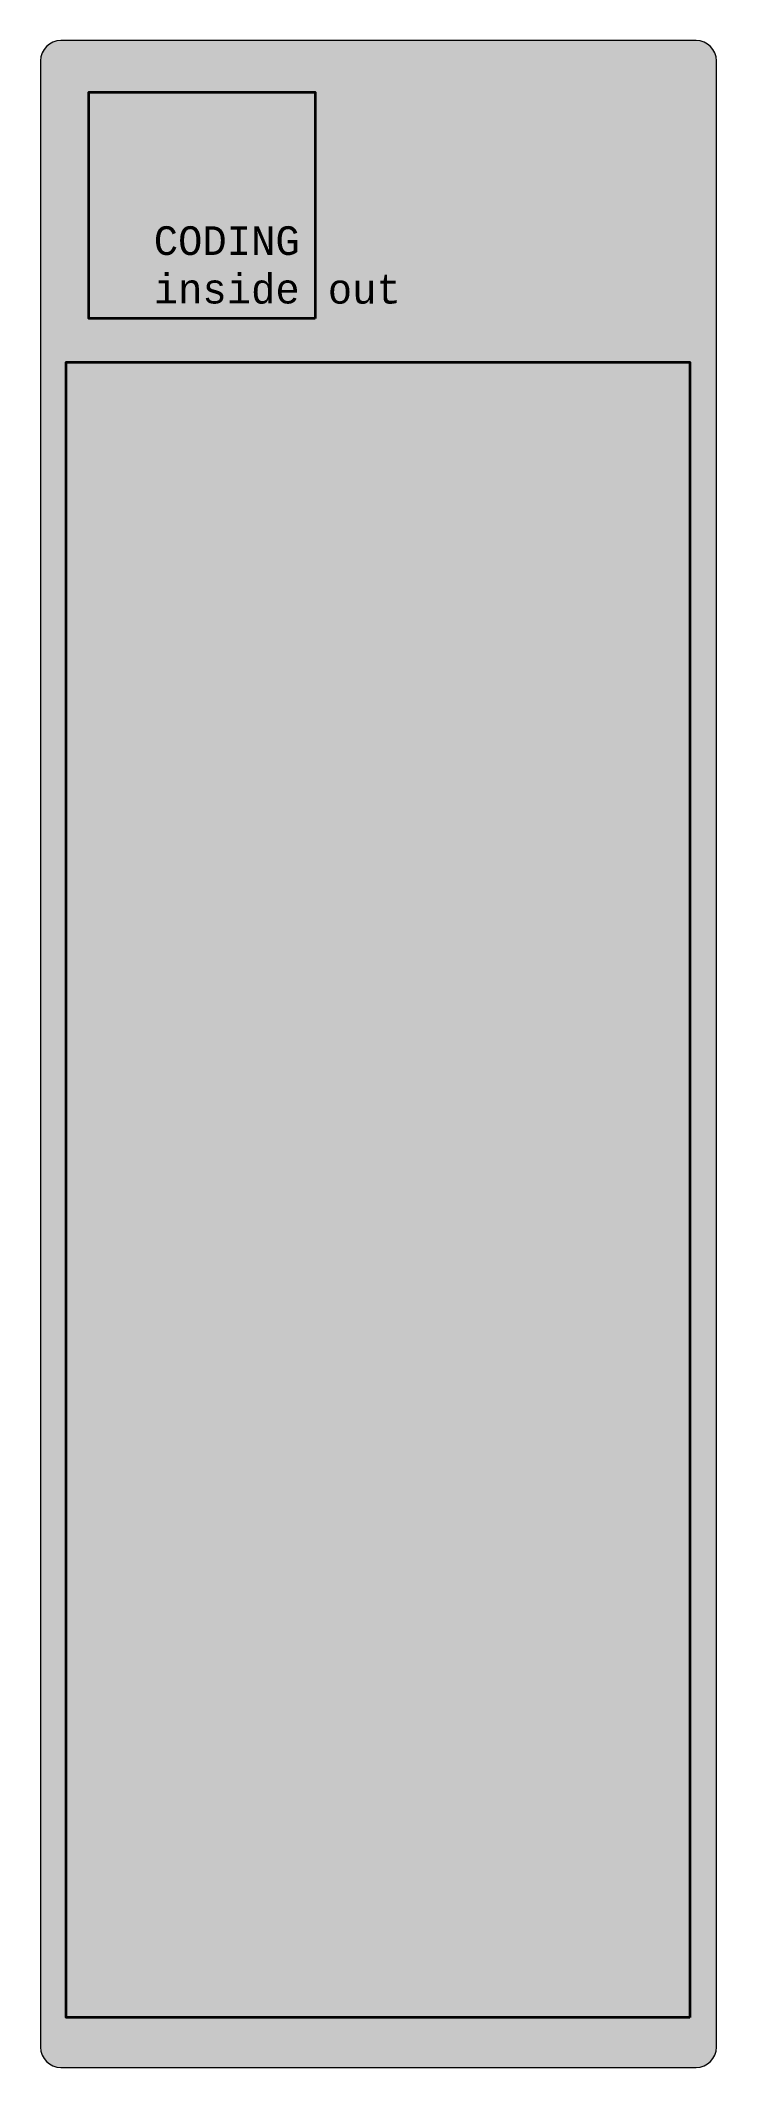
# Model space of a CAD drawing. Header units: inches. Extents: x 175 to 575, y -1200 to 0.
import ezdxf

# ---------------------------------------------------------------- set-up
doc = ezdxf.new("R2010")
doc.units = ezdxf.units.IN
doc.header["$MEASUREMENT"] = 0
doc.layers.add('Layer 1', color=7, linetype='Continuous')
doc.layers.add('Layer 2', color=7, linetype='Continuous')

# ---------------------------------------------------------------- blocks, each defined once
blk = doc.blocks.new('block 2')
at = {"layer": 'Layer 2', "color": 18, "lineweight": 35, "true_color": 0x000000}
blk.add_lwpolyline([(337.5, -164.5), (203.5, -164.5), (203.5, -30.5), (337.5, -30.5), (337.5, -164.5)], dxfattribs=at)
at = {"layer": 'Layer 2', "color": 18, "true_color": 0x000000, "char_height": 16.992, "attachment_point": 7}
for s, insert in [('\\fLucida Console|b0|i0|c0|p34;\\W1;CODING ', (242, -127.2)), ('\\fLucida Console|b0|i0|c0|p34;\\W1;inside', (242, -156)), ('\\fLucida Console|b0|i0|c0|p34;\\W1;out', (345, -156))]:
    blk.add_mtext(s, dxfattribs=dict(at, insert=insert))

msp = doc.modelspace()

# ---------------------------------------------------------------- hatches: boundary and pattern name
at = {"layer": 'Layer 1', "true_color": 0xffffff}
h = msp.add_hatch(color=7, dxfattribs=at)
h.dxf.hatch_style = 2
edge = h.paths.add_edge_path()
edge.add_spline(control_points=[(563, -1200), (563, -1200), (187, -1200), (187, -1200), (180.4, -1200), (175, -1194.6), (175, -1188), (175, -1188), (175, -12), (175, -12), (175, -5.4), (180.4, 0), (187, 0), (187, 0), (563, 0), (563, 0), (569.6, 0), (575, -5.4), (575, -12), (575, -12), (575, -1188), (575, -1188), (575, -1194.6), (569.6, -1200), (563, -1200)], knot_values=[0, 0, 0, 0, 1, 1, 1, 2, 2, 2, 3, 3, 3, 4, 4, 4, 5, 5, 5, 6, 6, 6, 7, 7, 7, 8, 8, 8, 8], degree=3, periodic=1)

# ---------------------------------------------------------------- linework, layer by layer
at = {"layer": 'Layer 1', "lineweight": 0}
msp.add_open_spline([(563, -1200), (563, -1200), (187, -1200), (187, -1200), (180.4, -1200), (175, -1194.6), (175, -1188), (175, -1188), (175, -12), (175, -12), (175, -5.4), (180.4, 0), (187, 0), (187, 0), (563, 0), (563, 0), (569.6, 0), (575, -5.4), (575, -12), (575, -12), (575, -1188), (575, -1188), (575, -1194.6), (569.6, -1200), (563, -1200)], degree=3, knots=[0, 0, 0, 0, 1, 1, 1, 2, 2, 2, 3, 3, 3, 4, 4, 4, 5, 5, 5, 6, 6, 6, 7, 7, 7, 8, 8, 8, 8], dxfattribs=at)
at = {"layer": 'Layer 2', "color": 18, "lineweight": 35, "true_color": 0x000000}
msp.add_lwpolyline([(559.3, -1170.5), (190.2, -1170.5), (190.2, -190.5), (559.3, -190.5), (559.3, -1170.5)], dxfattribs=at)

# ---------------------------------------------------------------- block references
at = {"layer": 'Layer 2'}
msp.add_blockref('block 2', (0, 0), dxfattribs=at)

doc.saveas('drawing.dxf')
